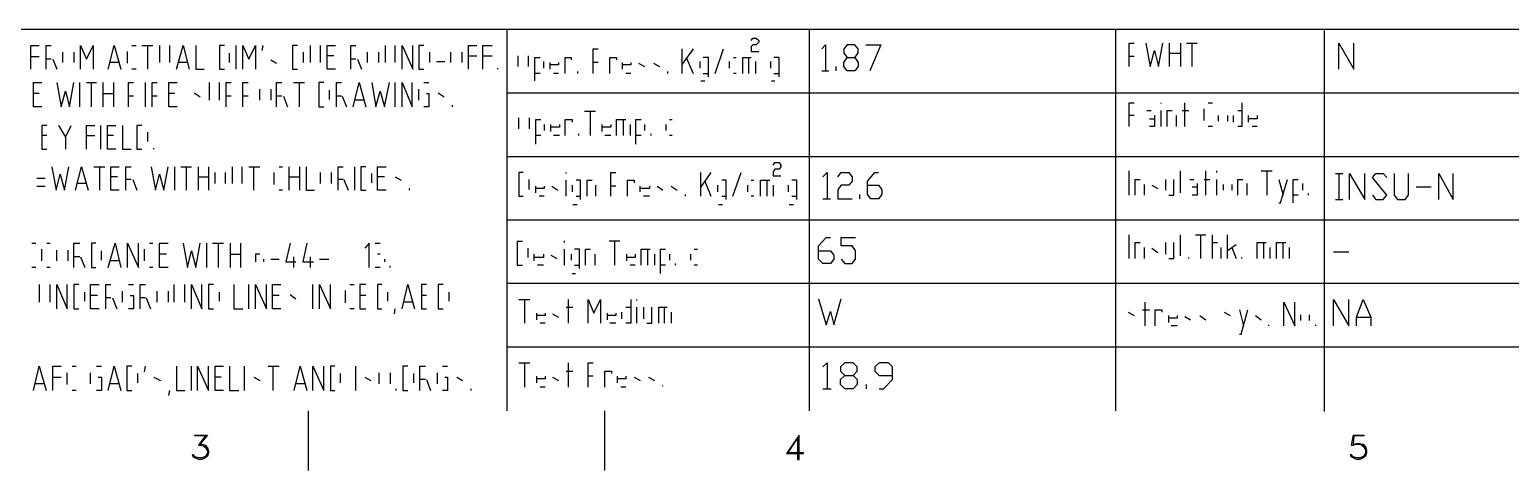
# Model space of a CAD drawing. Header units: millimetres. Extents: x 21 to 1147, y -811 to 126.
# Drawn here: x 250.7 to 461.8, y -811 to -748.1 of the extents above; entities that cross this region are included whole.
import ezdxf

# ---------------------------------------------------------------- set-up
doc = ezdxf.new("R2010")
doc.units = ezdxf.units.MM
doc.layers.add('EDITED_LINES', color=4, linetype='Continuous')

msp = doc.modelspace()

# ---------------------------------------------------------------- linework, layer by layer
at = {"layer": 'EDITED_LINES'}
for p, q in [((1137.28, -748.12), (52.24, -748.12)), ((318.76, -802.48), (318.76, -748.12)), ((353.56, -749.68), (353.8, -749.32)), ((353.8, -749.32), (354.28, -749.32)), ((354.28, -749.32), (354.64, -749.68)), ((361.84, -802.48), (361.84, -748.12)), ((405.52, -802.48), (405.52, -748.12)), ((435.28, -802.6), (435.28, -748.24)), ((250.84, -753.76), (250.84, -750.4)), ((250.84, -750.4), (252.04, -750.4)), ((253, -753.76), (253, -750.4)), ((253, -750.4), (253.72, -750.4)), ((255.4, -752.8), (255.4, -751.36)), ((256.96, -751.36), (256.96, -752.8)), ((257.92, -753.76), (257.92, -750.4)), ((257.92, -750.4), (258.76, -752.32)), ((258.76, -752.32), (259.72, -750.4)), ((259.72, -750.4), (259.72, -753.76)), ((261.88, -753.76), (262.72, -750.4)), ((262.72, -750.4), (263.68, -753.76)), ((264.64, -752.92), (264.64, -751.24)), ((265.24, -750.4), (265.84, -750.4)), ((266.68, -750.4), (268.24, -750.4)), ((267.52, -753.76), (267.52, -750.4)), ((269.2, -750.4), (269.2, -752.8)), ((270.64, -752.8), (270.64, -750.4)), ((271.6, -753.76), (272.56, -750.4)), ((272.56, -750.4), (273.4, -753.76)), ((274.36, -750.4), (274.36, -753.76)), ((278.44, -750.4), (277.72, -750.4)), ((277.72, -750.4), (277.72, -753.76)), ((279.16, -752.8), (279.16, -751.48)), ((280.12, -753.76), (280.12, -750.4)), ((281.08, -753.76), (281.08, -750.4)), ((281.08, -750.4), (281.92, -752.32)), ((281.92, -752.32), (282.88, -750.4)), ((282.88, -750.4), (282.88, -753.76)), ((283.84, -751.12), (283.96, -750.4)), ((288.88, -750.4), (288.16, -750.4)), ((288.16, -750.4), (288.16, -753.76)), ((289.72, -752.8), (289.72, -751.36)), ((290.68, -750.4), (290.68, -752.8)), ((292.12, -752.8), (292.12, -750.4)), ((293.08, -753.76), (293.08, -750.4)), ((293.08, -750.4), (294.28, -750.4)), ((296.44, -753.76), (296.44, -750.4)), ((296.44, -750.4), (297.16, -750.4)), ((298.84, -752.8), (298.84, -751.36)), ((300.4, -751.36), (300.4, -752.8)), ((301.36, -750.4), (301.36, -752.8)), ((302.8, -752.8), (302.8, -750.4)), ((303.76, -753.76), (303.76, -750.4)), ((303.76, -750.4), (305.32, -753.76)), ((305.32, -753.76), (305.32, -750.4)), ((306.88, -750.4), (306.16, -750.4)), ((306.16, -750.4), (306.16, -753.76)), ((307.72, -752.8), (307.72, -751.36)), ((310.72, -752.8), (310.72, -751.36)), ((312.28, -751.36), (312.28, -752.8)), ((313.24, -753.76), (313.24, -750.4)), ((313.24, -750.4), (314.44, -750.4)), ((315.28, -753.76), (315.28, -750.4)), ((315.28, -750.4), (316.6, -750.4)), ((331, -754.36), (331, -750.88)), ((331, -750.88), (331.72, -750.88)), ((343.72, -754.36), (343.72, -750.88)), ((345.28, -750.88), (343.72, -753.04)), ((348.4, -754.36), (349.6, -750.88)), ((353.8, -750.28), (353.56, -750.52)), ((353.56, -750.52), (353.56, -751.24)), ((353.56, -751.24), (354.64, -751.24)), ((354.28, -750.28), (353.8, -750.28)), ((354.64, -749.92), (354.28, -750.28)), ((354.64, -749.68), (354.64, -749.92)), ((363.64, -750.88), (364.12, -750.28)), ((364.12, -750.28), (364.12, -754)), ((367.24, -750.28), (366.76, -750.88)), ((366.76, -750.88), (366.76, -751.48)), ((366.76, -751.48), (367.24, -752.08)), ((368.32, -750.28), (367.24, -750.28)), ((368.8, -750.88), (368.32, -750.28)), ((368.32, -752.08), (368.8, -751.48)), ((368.8, -751.48), (368.8, -750.88)), ((369.88, -750.28), (372.04, -750.28)), ((372.04, -750.28), (370.48, -754)), ((407.44, -753.4), (407.44, -750.04)), ((407.44, -750.04), (408.16, -750.04)), ((409.84, -750.04), (410.44, -753.4)), ((410.44, -753.4), (411.04, -751.12)), ((411.04, -751.12), (411.64, -753.4)), ((411.64, -753.4), (412.24, -750.04)), ((413.2, -753.4), (413.2, -750.04)), ((413.2, -751.48), (414.76, -751.48)), ((414.76, -750.04), (414.76, -753.4)), ((415.6, -750.04), (417.16, -750.04)), ((416.44, -753.4), (416.44, -750.04)), ((437.32, -753.76), (437.32, -750.04)), ((437.32, -750.04), (439.48, -753.76)), ((439.48, -753.76), (439.48, -750.04)), ((250.84, -751.96), (252.04, -751.96)), ((253.72, -752.32), (253, -752.32)), ((253.96, -752.32), (254.56, -753.76)), ((263.44, -752.8), (262.12, -752.8)), ((265.84, -753.76), (265.24, -753.76)), ((273.16, -752.8), (271.84, -752.8)), ((274.36, -753.76), (275.56, -753.76)), ((277.72, -753.76), (278.44, -753.76)), ((285.04, -752.44), (285.88, -752.92)), ((288.16, -753.76), (288.88, -753.76)), ((294.04, -751.84), (293.08, -751.84)), ((294.28, -753.76), (293.08, -753.76)), ((297.16, -752.32), (296.44, -752.32)), ((297.4, -752.32), (298, -753.76)), ((306.16, -753.76), (306.88, -753.76)), ((308.68, -752.68), (309.88, -752.68)), ((313.24, -751.84), (314.44, -751.84)), ((315.28, -751.84), (316.6, -751.84)), ((317.44, -753.76), (317.44, -753.64)), ((320.32, -753.4), (320.32, -751.84)), ((321.76, -751.84), (321.76, -753.4)), ((322.72, -755.44), (322.72, -752.08)), ((322.72, -752.08), (323.44, -752.08)), ((323.92, -752.68), (323.92, -753.64)), ((324.88, -753.76), (324.88, -752.8)), ((326.08, -753.16), (324.88, -753.16)), ((326.08, -752.8), (326.08, -753.16)), ((327.04, -754.36), (327.04, -752.08)), ((327.04, -752.08), (327.88, -752.08)), ((327.88, -752.08), (327.88, -752.44)), ((331.72, -752.8), (331, -752.8)), ((333.4, -754.36), (333.4, -752.08)), ((333.4, -752.08), (334.36, -752.08)), ((334.36, -752.08), (334.36, -752.44)), ((335.2, -753.76), (335.2, -752.8)), ((336.4, -753.16), (335.2, -753.16)), ((336.4, -752.8), (336.4, -753.16)), ((337.48, -752.92), (338.32, -753.4)), ((339.64, -752.92), (340.48, -753.4)), ((344.32, -752.2), (345.28, -754.36)), ((346.24, -752.68), (346.24, -753.64)), ((347.44, -752.08), (346.72, -752.08)), ((347.44, -754.84), (347.44, -752.08)), ((350.44, -753.64), (350.44, -752.68)), ((351.04, -752.08), (351.4, -752.08)), ((352.36, -754.36), (352.36, -752.08)), ((352.36, -752.08), (353.56, -752.08)), ((353.2, -754.36), (353.2, -752.08)), ((354.16, -752.68), (354.16, -754.36)), ((356.32, -752.68), (356.32, -753.64)), ((357.52, -752.08), (356.8, -752.08)), ((357.52, -754.84), (357.52, -752.08)), ((365.68, -754), (365.68, -753.4)), ((366.76, -752.8), (367.24, -752.08)), ((366.76, -753.4), (366.76, -752.8)), ((367.24, -754), (366.76, -753.4)), ((367.24, -752.08), (368.32, -752.08)), ((368.32, -752.08), (368.8, -752.8)), ((368.8, -753.4), (368.32, -754)), ((368.8, -752.8), (368.8, -753.4)), ((408.16, -751.96), (407.44, -751.96)), ((251.2, -759.16), (251.2, -755.68)), ((251.2, -755.68), (252.4, -755.68)), ((254.56, -755.68), (255.16, -759.16)), ((256.36, -759.16), (256.96, -755.68)), ((257.8, -759.16), (257.8, -755.68)), ((258.76, -755.68), (260.2, -755.68)), ((259.48, -759.16), (259.48, -755.68)), ((261.16, -759.16), (261.16, -755.68)), ((262.6, -755.68), (262.6, -759.16)), ((264.76, -759.16), (264.76, -755.68)), ((264.76, -755.68), (265.48, -755.68)), ((267.16, -759.16), (267.16, -755.68)), ((268.12, -759.16), (268.12, -755.68)), ((268.12, -755.68), (268.84, -755.68)), ((270.52, -759.16), (270.52, -755.68)), ((270.52, -755.68), (271.72, -755.68)), ((276.28, -755.68), (276.28, -758.2)), ((277.72, -758.2), (277.72, -755.68)), ((278.68, -759.16), (278.68, -755.68)), ((278.68, -755.68), (279.4, -755.68)), ((281.08, -759.16), (281.08, -755.68)), ((281.08, -755.68), (281.8, -755.68)), ((285.88, -759.16), (285.88, -755.68)), ((285.88, -755.68), (286.6, -755.68)), ((288.28, -755.68), (289.84, -755.68)), ((289.12, -759.16), (289.12, -755.68)), ((292.6, -755.68), (291.88, -755.68)), ((291.88, -755.68), (291.88, -759.16)), ((294.4, -759.16), (294.4, -755.68)), ((294.4, -755.68), (295.12, -755.68)), ((296.8, -759.16), (297.64, -755.68)), ((297.64, -755.68), (298.6, -759.16)), ((299.44, -755.68), (300.04, -759.16)), ((301.24, -759.16), (301.96, -755.68)), ((302.8, -759.16), (302.8, -755.68)), ((303.76, -759.16), (303.76, -755.68)), ((303.76, -755.68), (305.2, -759.16)), ((305.2, -759.16), (305.2, -755.68)), ((306.88, -755.68), (307.6, -755.68)), ((323.44, -754.36), (322.72, -754.36)), ((326.08, -754.36), (325.36, -754.36)), ((328.84, -754.36), (328.84, -754.12)), ((336.4, -754.36), (335.68, -754.36)), ((341.68, -754.36), (341.68, -754.12)), ((346.36, -755.44), (346.96, -755.44)), ((346.72, -754.36), (347.44, -754.36)), ((351.4, -754.36), (351.04, -754.36)), ((356.44, -755.44), (356.92, -755.44)), ((356.8, -754.36), (357.52, -754.36)), ((363.64, -754), (364.6, -754)), ((368.32, -754), (367.24, -754)), ((252.04, -757.24), (251.2, -757.24)), ((255.16, -759.16), (255.76, -756.88)), ((255.76, -756.88), (256.36, -759.16)), ((261.16, -757.24), (262.6, -757.24)), ((265.48, -757.6), (264.76, -757.6)), ((268.84, -757.6), (268.12, -757.6)), ((271.36, -757.24), (270.52, -757.24)), ((274.12, -757.12), (274.96, -757.72)), ((279.4, -757.6), (278.68, -757.6)), ((281.8, -757.6), (281.08, -757.6)), ((283.48, -758.2), (283.48, -756.64)), ((285.04, -756.64), (285.04, -758.2)), ((286.6, -757.6), (285.88, -757.6)), ((286.84, -757.6), (287.44, -759.16)), ((293.44, -758.08), (293.44, -756.76)), ((295.12, -757.6), (294.4, -757.6)), ((295.24, -757.6), (295.84, -759.16)), ((300.04, -759.16), (300.64, -756.88)), ((300.64, -756.88), (301.24, -759.16)), ((306.16, -758.2), (306.16, -756.64)), ((307.24, -757.24), (307.6, -757.24)), ((307.6, -757.24), (307.6, -759.16)), ((308.92, -757.12), (309.76, -757.72)), ((318.76, -757.12), (672.16, -757.12)), ((252.4, -759.16), (251.2, -759.16)), ((271.72, -759.16), (270.52, -759.16)), ((291.88, -759.16), (292.6, -759.16)), ((298.36, -758.2), (297.04, -758.2)), ((307.6, -759.16), (306.88, -759.16)), ((310.96, -759.16), (310.96, -758.92)), ((329.8, -759.76), (331.36, -759.76)), ((330.64, -763.24), (330.64, -759.76)), ((407.44, -761.92), (407.44, -758.56)), ((407.44, -758.56), (408.16, -758.56)), ((409.96, -759.64), (410.56, -759.64)), ((412, -758.68), (412, -758.56)), ((412, -761.92), (412, -759.64)), ((412.84, -761.92), (412.84, -759.64)), ((412.84, -759.64), (413.56, -759.64)), ((415, -759.64), (415.96, -759.64)), ((415.36, -761.92), (415.36, -758.56)), ((418.12, -761.08), (418.12, -759.4)), ((418.72, -758.56), (419.32, -758.56)), ((422.92, -759.64), (423.52, -759.64)), ((423.52, -758.56), (423.52, -761.92)), ((253.12, -761.8), (252.4, -761.8)), ((252.4, -761.8), (252.4, -765.16)), ((254.8, -761.8), (255.76, -763.48)), ((255.76, -763.48), (256.6, -761.8)), ((258.76, -765.16), (258.76, -761.8)), ((258.76, -761.8), (259.96, -761.8)), ((260.8, -765.16), (260.8, -761.8)), ((261.76, -765.16), (261.76, -761.8)), ((261.76, -761.8), (262.96, -761.8)), ((263.92, -761.8), (263.92, -765.16)), ((266.68, -761.8), (265.96, -761.8)), ((265.96, -761.8), (265.96, -765.16)), ((320.44, -762.28), (320.44, -760.72)), ((321.88, -760.72), (321.88, -762.28)), ((322.84, -764.44), (322.84, -760.96)), ((322.84, -760.96), (323.56, -760.96)), ((324.04, -761.68), (324.04, -762.52)), ((325, -762.64), (325, -761.68)), ((326.2, -762.04), (325, -762.04)), ((326.2, -761.68), (326.2, -762.04)), ((327.04, -763.24), (327.04, -760.96)), ((327.04, -760.96), (328, -760.96)), ((328, -760.96), (328, -761.32)), ((332.32, -762.64), (332.32, -761.68)), ((333.52, -762.04), (332.32, -762.04)), ((333.52, -761.68), (333.52, -762.04)), ((334.36, -763.24), (334.36, -760.96)), ((334.36, -760.96), (335.68, -760.96)), ((335.32, -763.24), (335.32, -760.96)), ((336.28, -761.68), (336.28, -763.24)), ((337.12, -764.44), (337.12, -760.96)), ((337.12, -760.96), (337.84, -760.96)), ((338.32, -761.68), (338.32, -762.52)), ((341.44, -762.52), (341.44, -761.68)), ((341.92, -760.96), (342.28, -760.96)), ((408.16, -760.36), (407.44, -760.36)), ((410.32, -760.84), (411.04, -760.84)), ((411.04, -761.92), (410.32, -761.92)), ((411.04, -760.36), (411.04, -761.92)), ((414.16, -760.36), (414.16, -761.92)), ((419.32, -761.92), (418.72, -761.92)), ((420.16, -761.2), (420.16, -760.36)), ((421.48, -760.36), (421.48, -761.2)), ((422.32, -761.32), (422.32, -760.36)), ((423.52, -761.92), (422.92, -761.92)), ((424.48, -761.32), (424.48, -760.36)), ((425.68, -760.84), (424.48, -760.84)), ((425.68, -761.92), (424.96, -761.92)), ((425.68, -760.36), (425.68, -760.84)), ((253.12, -763.24), (252.4, -763.24)), ((255.76, -763.48), (255.76, -765.16)), ((258.76, -763.24), (259.96, -763.24)), ((262.6, -763.24), (261.76, -763.24)), ((267.52, -764.08), (267.52, -762.76)), ((323.56, -763.24), (322.84, -763.24)), ((326.2, -763.24), (325.36, -763.24)), ((328.96, -763.24), (328.96, -763)), ((333.52, -763.24), (332.68, -763.24)), ((337.84, -763.24), (337.12, -763.24)), ((339.28, -763.24), (339.28, -763)), ((342.28, -763.24), (341.92, -763.24)), ((252.4, -765.16), (253.12, -765.16)), ((262.96, -765.16), (261.76, -765.16)), ((263.92, -765.16), (265.12, -765.16)), ((265.96, -765.16), (266.68, -765.16)), ((268.36, -765.16), (268.36, -765.04)), ((318.76, -766.24), (672.16, -766.24)), ((253.84, -767.68), (254.44, -771.04)), ((255.64, -771.04), (256.24, -767.68)), ((257.2, -771.04), (258.04, -767.68)), ((258.04, -767.68), (259, -771.04)), ((259.84, -767.68), (261.4, -767.68)), ((260.68, -771.04), (260.68, -767.68)), ((262.24, -771.04), (262.24, -767.68)), ((262.24, -767.68), (263.44, -767.68)), ((264.4, -771.04), (264.4, -767.68)), ((264.4, -767.68), (265.12, -767.68)), ((268, -767.68), (268.6, -771.04)), ((269.8, -771.04), (270.4, -767.68)), ((271.36, -771.04), (271.36, -767.68)), ((272.2, -767.68), (273.76, -767.68)), ((273.04, -771.04), (273.04, -767.68)), ((274.72, -771.04), (274.72, -767.68)), ((276.16, -767.68), (276.16, -771.04)), ((277.12, -770.08), (277.12, -768.52)), ((278.56, -768.52), (278.56, -770.08)), ((279.52, -767.68), (279.52, -770.08)), ((280.96, -770.08), (280.96, -767.68)), ((281.92, -767.68), (283.48, -767.68)), ((282.64, -771.04), (282.64, -767.68)), ((285.52, -770.2), (285.52, -768.52)), ((286.24, -767.68), (286.72, -767.68)), ((287.68, -771.04), (287.68, -767.68)), ((289.12, -767.68), (289.12, -771.04)), ((290.08, -767.68), (290.08, -771.04)), ((292.12, -770.08), (292.12, -768.52)), ((293.68, -768.52), (293.68, -770.08)), ((294.64, -771.04), (294.64, -767.68)), ((294.64, -767.68), (295.36, -767.68)), ((297.04, -771.04), (297.04, -767.68)), ((298.6, -767.68), (297.88, -767.68)), ((297.88, -767.68), (297.88, -771.04)), ((300.28, -771.04), (300.28, -767.68)), ((300.28, -767.68), (301.48, -767.68)), ((321.04, -768.52), (320.44, -768.52)), ((320.44, -768.52), (320.44, -771.88)), ((327.16, -768.64), (327.16, -768.52)), ((333.52, -771.88), (333.52, -768.52)), ((333.52, -768.52), (334.24, -768.52)), ((346.36, -771.88), (346.36, -768.52)), ((347.8, -768.52), (346.36, -770.56)), ((350.92, -771.88), (352.12, -768.52)), ((356.68, -767.44), (356.92, -767.08)), ((356.92, -768.04), (356.68, -768.4)), ((356.68, -768.4), (356.68, -769)), ((356.92, -767.08), (357.52, -767.08)), ((357.52, -768.04), (356.92, -768.04)), ((357.52, -767.08), (357.76, -767.44)), ((357.76, -767.68), (357.52, -768.04)), ((357.76, -767.44), (357.76, -767.68)), ((363.76, -769.12), (364.36, -768.52)), ((364.36, -768.52), (364.36, -772.24)), ((365.92, -769.12), (366.4, -768.52)), ((366.4, -768.52), (367.48, -768.52)), ((367.48, -768.52), (367.96, -769.12)), ((370.12, -769.72), (371.2, -768.52)), ((371.2, -768.52), (371.68, -768.52)), ((407.44, -771.76), (407.44, -768.28)), ((414.76, -771.4), (414.76, -768.28)), ((418.36, -771.76), (418.36, -768.28)), ((419.92, -768.52), (419.92, -768.28)), ((426.28, -768.28), (427.84, -768.28)), ((427.12, -771.76), (427.12, -768.28)), ((252.88, -769.36), (251.68, -769.36)), ((251.68, -770.44), (252.88, -770.44)), ((254.44, -771.04), (255.04, -768.76)), ((255.04, -768.76), (255.64, -771.04)), ((258.76, -770.08), (257.44, -770.08)), ((263.2, -769.12), (262.24, -769.12)), ((265.12, -769.48), (264.4, -769.48)), ((265.36, -769.48), (265.96, -771.04)), ((268.6, -771.04), (269.2, -768.76)), ((269.2, -768.76), (269.8, -771.04)), ((274.72, -769.12), (276.16, -769.12)), ((287.68, -769.12), (289.12, -769.12)), ((295.36, -769.48), (294.64, -769.48)), ((295.48, -769.48), (296.08, -771.04)), ((299.44, -769.96), (299.44, -768.64)), ((301.24, -769.12), (300.28, -769.12)), ((302.8, -769.12), (303.64, -769.6)), ((321.88, -770.92), (321.88, -769.48)), ((322.84, -771.4), (322.84, -770.44)), ((324.04, -770.44), (324.04, -770.8)), ((325.12, -770.44), (325.96, -771.04)), ((327.16, -771.88), (327.16, -769.6)), ((328, -770.32), (328, -771.28)), ((329.2, -769.6), (328.6, -769.6)), ((329.2, -772.36), (329.2, -769.6)), ((330.16, -771.88), (330.16, -769.6)), ((330.16, -769.6), (330.88, -769.6)), ((331.36, -770.32), (331.36, -771.88)), ((334.24, -770.44), (333.52, -770.44)), ((335.92, -771.88), (335.92, -769.6)), ((335.92, -769.6), (336.88, -769.6)), ((336.88, -769.6), (336.88, -769.96)), ((337.72, -771.28), (337.72, -770.44)), ((339.04, -770.44), (339.04, -770.8)), ((340.12, -770.44), (340.96, -771.04)), ((342.16, -770.44), (343, -771.04)), ((346.96, -769.72), (347.8, -771.88)), ((348.76, -770.32), (348.76, -771.28)), ((349.96, -769.6), (349.36, -769.6)), ((349.96, -772.36), (349.96, -769.6)), ((353.08, -771.28), (353.08, -770.32)), ((353.56, -769.6), (353.92, -769.6)), ((354.88, -771.88), (354.88, -769.6)), ((354.88, -769.6), (356.2, -769.6)), ((355.84, -771.88), (355.84, -769.6)), ((356.68, -769), (357.76, -769)), ((356.68, -770.32), (356.68, -771.88)), ((358.84, -770.32), (358.84, -771.28)), ((360.04, -769.6), (359.32, -769.6)), ((360.04, -772.36), (360.04, -769.6)), ((366.4, -770.32), (365.92, -770.92)), ((367.48, -770.32), (366.4, -770.32)), ((367.96, -769.72), (367.48, -770.32)), ((367.96, -769.12), (367.96, -769.72)), ((370.12, -771.64), (370.12, -769.72)), ((370.12, -770.32), (371.68, -770.32)), ((371.68, -770.32), (372.16, -770.92)), ((408.28, -771.76), (408.28, -769.48)), ((408.28, -769.48), (409, -769.48)), ((409.6, -770.2), (409.6, -771.76)), ((410.68, -770.32), (411.52, -770.8)), ((412.6, -769.48), (412.6, -771.04)), ((413.8, -771.76), (413.8, -769.48)), ((416.08, -769.48), (416.68, -769.48)), ((416.44, -770.56), (417.16, -770.56)), ((417.16, -770.08), (417.16, -771.76)), ((418.12, -769.48), (418.96, -769.48)), ((419.92, -771.76), (419.92, -769.48)), ((420.88, -771.04), (420.88, -770.2)), ((422.08, -770.2), (422.08, -771.04)), ((422.92, -771.76), (422.92, -769.48)), ((422.92, -769.48), (423.64, -769.48)), ((424.24, -770.08), (424.24, -771.76)), ((428.8, -769.48), (429.4, -771.76)), ((429.04, -772.84), (430, -769.48)), ((430.84, -772.84), (430.84, -769.48)), ((430.84, -769.48), (431.56, -769.48)), ((432.16, -770.08), (432.16, -771.04)), ((436.84, -768.64), (437.92, -768.64)), ((437.32, -768.64), (437.32, -772.36)), ((438.88, -772.36), (438.88, -768.64)), ((438.88, -768.64), (441.04, -772.36)), ((441.04, -772.36), (441.04, -768.64)), ((442.12, -769.24), (442.6, -768.64)), ((444.16, -771.76), (442.12, -769.24)), ((442.6, -768.64), (443.68, -768.64)), ((443.68, -768.64), (444.16, -769.24)), ((445.24, -768.64), (445.24, -771.76)), ((447.28, -771.76), (447.28, -768.64)), ((448.36, -770.56), (450.52, -770.56)), ((451.6, -772.36), (451.6, -768.64)), ((451.6, -768.64), (453.64, -772.36)), ((453.64, -772.36), (453.64, -768.64)), ((263.44, -771.04), (262.24, -771.04)), ((286.72, -771.04), (286.24, -771.04)), ((290.08, -771.04), (291.28, -771.04)), ((297.88, -771.04), (298.6, -771.04)), ((301.48, -771.04), (300.28, -771.04)), ((304.84, -771.04), (304.84, -770.8)), ((320.44, -771.88), (321.04, -771.88)), ((324.04, -770.8), (322.84, -770.8)), ((324.04, -771.88), (323.32, -771.88)), ((328.6, -771.88), (329.2, -771.88)), ((339.04, -770.8), (337.72, -770.8)), ((339.04, -771.88), (338.2, -771.88)), ((344.2, -771.88), (344.2, -771.64)), ((349.36, -771.88), (349.96, -771.88)), ((353.92, -771.88), (353.56, -771.88)), ((359.32, -771.88), (360.04, -771.88)), ((363.76, -772.24), (364.84, -772.24)), ((365.92, -770.92), (365.92, -772.24)), ((365.92, -772.24), (367.96, -772.24)), ((369.04, -772.24), (369.04, -771.64)), ((370.6, -772.24), (370.12, -771.64)), ((371.68, -772.24), (370.6, -772.24)), ((372.16, -771.64), (371.68, -772.24)), ((372.16, -770.92), (372.16, -771.64)), ((413.08, -771.76), (413.8, -771.76)), ((417.16, -771.76), (416.44, -771.76)), ((431.56, -771.76), (430.84, -771.76)), ((433, -771.76), (433, -771.52)), ((436.84, -772.36), (437.92, -772.36)), ((442.12, -771.76), (442.6, -772.36)), ((442.6, -772.36), (443.68, -772.36)), ((443.68, -772.36), (444.16, -771.76)), ((445.24, -771.76), (445.72, -772.36)), ((445.72, -772.36), (446.8, -772.36)), ((446.8, -772.36), (447.28, -771.76)), ((328.12, -773.08), (328.72, -773.08)), ((348.88, -773.08), (349.48, -773.08)), ((358.96, -773.08), (359.56, -773.08)), ((428.8, -772.84), (429.04, -772.84)), ((318.76, -775.24), (672.16, -775.24)), ((250.96, -778.6), (251.56, -778.6)), ((253.12, -778.6), (253.6, -778.6)), ((256.96, -782.08), (256.96, -778.6)), ((256.96, -778.6), (257.8, -778.6)), ((260.08, -778.6), (259.48, -778.6)), ((259.48, -778.6), (259.48, -782.08)), ((261.88, -782.08), (262.84, -778.6)), ((262.84, -778.6), (263.68, -782.08)), ((264.64, -782.08), (264.64, -778.6)), ((264.64, -778.6), (266.2, -782.08)), ((266.2, -782.08), (266.2, -778.6)), ((267.76, -778.6), (268.24, -778.6)), ((269.2, -782.08), (269.2, -778.6)), ((269.2, -778.6), (270.4, -778.6)), ((272.56, -778.6), (273.16, -782.08)), ((274.36, -782.08), (274.96, -778.6)), ((275.92, -782.08), (275.92, -778.6)), ((276.76, -778.6), (278.32, -778.6)), ((277.6, -782.08), (277.6, -778.6)), ((279.28, -782.08), (279.28, -778.6)), ((280.72, -778.6), (280.72, -782.08)), ((287.8, -778.6), (287.2, -781.24)), ((290.2, -778.6), (289.6, -781.24)), ((299.08, -778.6), (298.48, -779.32)), ((299.08, -782.08), (299.08, -778.6)), ((299.92, -778.6), (300.64, -778.6)), ((320.92, -778.36), (320.2, -778.36)), ((320.2, -778.36), (320.2, -781.72)), ((326.92, -778.48), (326.92, -778.24)), ((333.28, -778.24), (334.84, -778.24)), ((334.12, -781.72), (334.12, -778.24)), ((363.16, -778.96), (364.24, -777.76)), ((363.16, -780.88), (363.16, -778.96)), ((364.24, -777.76), (364.84, -777.76)), ((366.4, -778.96), (366.4, -777.76)), ((366.4, -777.76), (368.44, -777.76)), ((367.96, -778.96), (366.4, -778.96)), ((368.44, -779.68), (367.96, -778.96)), ((407.44, -780.76), (407.44, -777.4)), ((408.28, -780.76), (408.28, -778.48)), ((408.28, -778.48), (409, -778.48)), ((412.6, -778.48), (412.6, -780.16)), ((413.8, -780.76), (413.8, -778.48)), ((414.76, -780.4), (414.76, -777.4)), ((416.92, -777.4), (418.36, -777.4)), ((417.64, -780.76), (417.64, -777.4)), ((419.32, -780.76), (419.32, -777.4)), ((419.32, -778.48), (420.04, -778.48)), ((421.48, -780.76), (421.48, -777.4)), ((422.68, -778.84), (421.48, -779.68)), ((425.68, -780.76), (425.68, -778.48)), ((425.68, -778.48), (427, -778.48)), ((426.64, -780.76), (426.64, -778.48)), ((428.44, -780.76), (428.44, -778.48)), ((428.44, -778.48), (429.76, -778.48)), ((429.4, -780.76), (429.4, -778.48)), ((252.4, -781.12), (252.4, -779.44)), ((254.56, -781.12), (254.56, -779.56)), ((256.12, -779.56), (256.12, -781.12)), ((257.8, -780.52), (256.96, -780.52)), ((257.92, -780.52), (258.52, -782.08)), ((260.92, -781), (260.92, -779.68)), ((263.44, -781.12), (262.12, -781.12)), ((267.04, -781.12), (267.04, -779.44)), ((270.16, -780.16), (269.2, -780.16)), ((273.16, -782.08), (273.76, -779.68)), ((273.76, -779.68), (274.36, -782.08)), ((279.28, -780.16), (280.72, -780.16)), ((282.88, -780.16), (282.88, -781.24)), ((283.48, -780.16), (282.88, -780.16)), ((284.08, -781.24), (284.08, -780.88)), ((285.04, -780.88), (286.24, -780.88)), ((288.28, -780.52), (288.28, -782.08)), ((290.68, -780.52), (290.68, -782.08)), ((292, -780.88), (293.32, -780.88)), ((300.64, -780.16), (300.28, -780.16)), ((301.24, -780.88), (301.24, -781.24)), ((321.76, -780.64), (321.76, -779.32)), ((322.6, -781.12), (322.6, -780.16)), ((323.92, -780.64), (322.6, -780.64)), ((323.92, -780.16), (323.92, -780.64)), ((325, -780.28), (325.84, -780.76)), ((326.92, -781.72), (326.92, -779.44)), ((327.88, -780.16), (327.88, -781)), ((329.08, -779.44), (328.36, -779.44)), ((329.08, -782.2), (329.08, -779.44)), ((329.92, -781.72), (329.92, -779.44)), ((329.92, -779.44), (330.64, -779.44)), ((331.24, -780.16), (331.24, -781.72)), ((335.8, -781.12), (335.8, -780.16)), ((337, -780.64), (335.8, -780.64)), ((337, -780.16), (337, -780.64)), ((337.84, -781.72), (337.84, -779.44)), ((337.84, -779.44), (339.16, -779.44)), ((338.8, -781.72), (338.8, -779.44)), ((339.76, -780.16), (339.76, -781.72)), ((340.6, -782.92), (340.6, -779.44)), ((340.6, -779.44), (341.32, -779.44)), ((341.92, -780.16), (341.92, -781)), ((344.92, -781), (344.92, -780.16)), ((345.4, -779.44), (345.88, -779.44)), ((363.16, -779.68), (364.84, -779.68)), ((363.76, -781.48), (363.16, -780.88)), ((364.84, -779.68), (365.32, -780.28)), ((365.32, -780.88), (364.84, -781.48)), ((365.32, -780.28), (365.32, -780.88)), ((366.4, -780.88), (366.88, -781.48)), ((367.96, -781.48), (368.44, -780.88)), ((368.44, -780.88), (368.44, -779.68)), ((409.6, -779.2), (409.6, -780.76)), ((410.68, -779.32), (411.52, -779.92)), ((413.08, -780.76), (413.8, -780.76)), ((415.96, -780.76), (415.96, -780.64)), ((420.52, -779.2), (420.52, -780.76)), ((422.08, -779.2), (422.68, -780.76)), ((423.52, -780.76), (423.52, -780.64)), ((427.48, -779.2), (427.48, -780.76)), ((430.24, -779.2), (430.24, -780.76)), ((436.6, -779.8), (438.76, -779.8)), ((251.56, -782.08), (250.96, -782.08)), ((253.6, -782.08), (253.12, -782.08)), ((259.48, -782.08), (260.08, -782.08)), ((268.24, -782.08), (267.76, -782.08)), ((270.4, -782.08), (269.2, -782.08)), ((287.2, -781.24), (288.64, -781.24)), ((289.6, -781.24), (291.16, -781.24)), ((300.64, -782.08), (299.92, -782.08)), ((302.08, -782.08), (302.08, -781.84)), ((320.2, -781.72), (320.92, -781.72)), ((323.92, -781.72), (323.08, -781.72)), ((328, -782.92), (328.48, -782.92)), ((328.36, -781.72), (329.08, -781.72)), ((337, -781.72), (336.28, -781.72)), ((341.32, -781.72), (340.6, -781.72)), ((342.76, -781.72), (342.76, -781.48)), ((345.88, -781.72), (345.4, -781.72)), ((364.84, -781.48), (363.76, -781.48)), ((366.88, -781.48), (367.96, -781.48)), ((252.04, -784.48), (252.04, -787)), ((253.6, -787), (253.6, -784.48)), ((254.56, -787.96), (254.56, -784.48)), ((254.56, -784.48), (256, -787.96)), ((256, -787.96), (256, -784.48)), ((257.68, -784.48), (256.96, -784.48)), ((256.96, -784.48), (256.96, -787.96)), ((259.36, -787.96), (259.36, -784.48)), ((259.36, -784.48), (260.56, -784.48)), ((261.52, -787.96), (261.52, -784.48)), ((261.52, -784.48), (262.24, -784.48)), ((263.92, -787), (263.92, -785.44)), ((264.76, -784.48), (265.48, -784.48)), ((266.44, -787.96), (266.44, -784.48)), ((266.44, -784.48), (267.16, -784.48)), ((268.84, -787), (268.84, -785.44)), ((270.4, -785.44), (270.4, -787)), ((271.24, -784.48), (271.24, -787)), ((272.8, -787), (272.8, -784.48)), ((273.76, -787.96), (273.76, -784.48)), ((273.76, -784.48), (275.2, -787.96)), ((275.2, -787.96), (275.2, -784.48)), ((276.88, -784.48), (276.16, -784.48)), ((276.16, -784.48), (276.16, -787.96)), ((279.76, -784.48), (279.76, -787.96)), ((281.92, -787.96), (281.92, -784.48)), ((282.88, -787.96), (282.88, -784.48)), ((282.88, -784.48), (284.44, -787.96)), ((284.44, -787.96), (284.44, -784.48)), ((285.28, -787.96), (285.28, -784.48)), ((285.28, -784.48), (286.48, -784.48)), ((291.04, -787.96), (291.04, -784.48)), ((292, -787.96), (292, -784.48)), ((292, -784.48), (293.56, -787.96)), ((293.56, -787.96), (293.56, -784.48)), ((295.72, -787.12), (295.72, -785.32)), ((296.32, -784.48), (296.92, -784.48)), ((298.6, -784.48), (297.76, -784.48)), ((297.76, -784.48), (297.76, -787.96)), ((300.88, -784.48), (300.28, -784.48)), ((300.28, -784.48), (300.28, -787.96)), ((303.76, -787.96), (304.6, -784.48)), ((304.6, -784.48), (305.56, -787.96)), ((307.24, -784.48), (306.52, -784.48)), ((306.52, -784.48), (306.52, -787.96)), ((309.64, -784.48), (308.92, -784.48)), ((308.92, -784.48), (308.92, -787.96)), ((491.68, -784.36), (318.76, -784.36)), ((258.52, -786.88), (258.52, -785.56)), ((260.32, -786.04), (259.36, -786.04)), ((262.24, -786.4), (261.52, -786.4)), ((262.48, -786.4), (263.08, -787.96)), ((265, -786.04), (265.48, -786.04)), ((265.48, -786.04), (265.48, -787.96)), ((267.16, -786.4), (266.44, -786.4)), ((267.28, -786.4), (267.88, -787.96)), ((277.72, -786.88), (277.72, -785.56)), ((286.24, -786.04), (285.28, -786.04)), ((287.8, -785.92), (288.64, -786.52)), ((298.6, -786.04), (297.76, -786.04)), ((301.72, -786.88), (301.72, -785.56)), ((305.32, -787), (304, -787)), ((307.24, -786.04), (306.52, -786.04)), ((310.48, -786.88), (310.48, -785.56)), ((320.44, -786.64), (322, -786.64)), ((321.28, -790), (321.28, -786.64)), ((327.52, -790), (327.52, -786.64)), ((330.28, -790), (330.28, -786.64)), ((330.28, -786.64), (331.12, -788.56)), ((331.12, -788.56), (332.08, -786.64)), ((332.08, -786.64), (332.08, -790)), ((336.4, -786.64), (336.4, -790)), ((337.24, -786.76), (337.24, -786.64)), ((363.16, -786.52), (364.24, -790.24)), ((365.32, -790.24), (366.4, -786.52)), ((409.72, -790.36), (409.72, -787)), ((429.52, -790.36), (429.52, -787)), ((429.52, -787), (431.08, -790.36)), ((431.08, -790.36), (431.08, -787)), ((436.6, -790.36), (436.6, -786.64)), ((436.6, -786.64), (438.76, -790.36)), ((438.76, -790.36), (438.76, -786.64)), ((439.84, -789.16), (440.8, -786.64)), ((440.8, -786.64), (441.88, -789.16)), ((256.96, -787.96), (257.68, -787.96)), ((260.56, -787.96), (259.36, -787.96)), ((265.48, -787.96), (264.76, -787.96)), ((276.16, -787.96), (276.88, -787.96)), ((279.76, -787.96), (281.08, -787.96)), ((286.48, -787.96), (285.28, -787.96)), ((296.92, -787.96), (296.32, -787.96)), ((297.76, -787.96), (298.6, -787.96)), ((300.28, -787.96), (300.88, -787.96)), ((302.68, -788.68), (302.8, -787.96)), ((306.52, -787.96), (307.24, -787.96)), ((308.92, -787.96), (309.64, -787.96)), ((322.96, -789.52), (322.96, -788.56)), ((324.16, -788.92), (322.96, -788.92)), ((324.16, -788.56), (324.16, -788.92)), ((325.24, -788.68), (326.08, -789.16)), ((327.16, -787.72), (328.12, -787.72)), ((333.04, -789.52), (333.04, -788.56)), ((334.24, -788.92), (333.04, -788.92)), ((334.24, -788.56), (334.24, -788.92)), ((335.08, -789.4), (335.08, -788.44)), ((335.68, -787.72), (336.4, -787.72)), ((337.24, -790), (337.24, -787.72)), ((338.2, -787.72), (338.2, -789.4)), ((339.4, -790), (339.4, -787.72)), ((340.36, -790), (340.36, -787.72)), ((340.36, -787.72), (341.56, -787.72)), ((341.2, -790), (341.2, -787.72)), ((342.16, -788.44), (342.16, -790)), ((364.24, -790.24), (364.84, -788.32)), ((364.84, -788.32), (365.32, -790.24)), ((407.32, -788.44), (408.16, -788.92)), ((409.36, -788.08), (410.32, -788.08)), ((411.16, -790.36), (411.16, -788.08)), ((411.16, -788.08), (412.12, -788.08)), ((412.12, -788.08), (412.12, -788.44)), ((413.08, -789.88), (413.08, -788.92)), ((414.28, -789.28), (413.08, -789.28)), ((414.28, -788.92), (414.28, -789.28)), ((415.36, -789.04), (416.2, -789.52)), ((417.52, -788.92), (418.36, -789.52)), ((421, -788.44), (421.84, -788.92)), ((423.16, -788.08), (423.76, -790.36)), ((423.4, -791.56), (424.36, -788.08)), ((425.44, -788.92), (426.28, -789.52)), ((431.92, -789.64), (431.92, -788.8)), ((433.12, -788.8), (433.12, -789.64)), ((439.84, -790.36), (439.84, -789.16)), ((439.84, -789.16), (441.88, -789.16)), ((441.88, -789.16), (441.88, -790.36)), ((324.16, -790), (323.44, -790)), ((334.24, -790), (333.4, -790)), ((336.4, -790), (335.68, -790)), ((338.68, -790), (339.4, -790)), ((414.28, -790.36), (413.44, -790.36)), ((423.16, -791.56), (423.4, -791.56)), ((427.36, -790.36), (427.36, -790.24)), ((434.08, -790.36), (434.08, -790.24)), ((318.76, -793.36), (672.16, -793.36)), ((320.44, -795.64), (322, -795.64)), ((321.28, -799.12), (321.28, -795.64)), ((327.52, -799.12), (327.52, -795.64)), ((330.28, -799.12), (330.28, -795.64)), ((330.28, -795.64), (331, -795.64)), ((363.76, -796.24), (364.36, -795.64)), ((364.36, -795.64), (364.36, -799.36)), ((366.88, -795.64), (366.28, -796.24)), ((368.08, -795.64), (366.88, -795.64)), ((368.68, -796.24), (368.08, -795.64)), ((371.8, -795.64), (371.2, -796.24)), ((373.12, -795.64), (371.8, -795.64)), ((373.72, -796.24), (373.12, -795.64)), ((251.2, -799.6), (252.04, -796.12)), ((252.04, -796.12), (253, -799.6)), ((253.96, -799.6), (253.96, -796.12)), ((253.96, -796.12), (255.16, -796.12)), ((253.96, -797.68), (255.16, -797.68)), ((256, -798.76), (256, -797.08)), ((256.72, -796.12), (257.32, -796.12)), ((259.36, -798.64), (259.36, -797.08)), ((260.2, -796.12), (260.92, -796.12)), ((260.44, -797.68), (260.92, -797.68)), ((260.92, -797.68), (260.92, -799.6)), ((261.88, -799.6), (262.72, -796.12)), ((262.72, -796.12), (263.68, -799.6)), ((265.24, -796.12), (264.52, -796.12)), ((264.52, -796.12), (264.52, -799.6)), ((266.08, -798.52), (266.08, -797.2)), ((267.04, -796.96), (267.16, -796.12)), ((268.36, -797.68), (269.32, -798.16)), ((271.6, -796.12), (271.6, -799.6)), ((273.76, -799.6), (273.76, -796.12)), ((274.6, -799.6), (274.6, -796.12)), ((274.6, -796.12), (276.16, -799.6)), ((276.16, -799.6), (276.16, -796.12)), ((277.12, -799.6), (277.12, -796.12)), ((277.12, -796.12), (278.32, -796.12)), ((277.96, -797.68), (277.12, -797.68)), ((279.16, -796.12), (279.16, -799.6)), ((281.32, -799.6), (281.32, -796.12)), ((282.64, -797.68), (283.48, -798.16)), ((284.68, -796.12), (286.24, -796.12)), ((285.4, -799.6), (285.4, -796.12)), ((288.4, -799.6), (289.24, -796.12)), ((289.24, -796.12), (290.2, -799.6)), ((291.04, -799.6), (291.04, -796.12)), ((291.04, -796.12), (292.6, -799.6)), ((292.6, -799.6), (292.6, -796.12)), ((294.16, -796.12), (293.56, -796.12)), ((293.56, -796.12), (293.56, -799.6)), ((295, -798.52), (295, -797.2)), ((297.16, -799.6), (297.16, -796.12)), ((298.48, -797.68), (299.32, -798.16)), ((300.52, -798.64), (300.52, -797.08)), ((302.08, -797.08), (302.08, -798.64)), ((304.6, -796.12), (303.88, -796.12)), ((303.88, -796.12), (303.88, -799.6)), ((305.44, -798.52), (305.44, -797.2)), ((306.28, -799.6), (306.28, -796.12)), ((306.28, -796.12), (307.12, -796.12)), ((307.12, -798.04), (306.28, -798.04)), ((307.24, -798.04), (307.84, -799.6)), ((308.8, -798.64), (308.8, -797.08)), ((309.52, -796.12), (310.24, -796.12)), ((309.88, -797.68), (310.24, -797.68)), ((310.24, -797.68), (310.24, -799.6)), ((311.56, -797.68), (312.4, -798.16)), ((322.96, -798.52), (322.96, -797.56)), ((324.16, -797.92), (322.96, -797.92)), ((324.16, -797.56), (324.16, -797.92)), ((325.24, -797.68), (326.08, -798.16)), ((327.16, -796.84), (328.12, -796.84)), ((331, -797.56), (330.28, -797.56)), ((332.68, -799.12), (332.68, -796.84)), ((332.68, -796.84), (333.64, -796.84)), ((333.64, -796.84), (333.64, -797.2)), ((334.48, -798.52), (334.48, -797.56)), ((335.68, -797.92), (334.48, -797.92)), ((335.68, -797.56), (335.68, -797.92)), ((336.88, -797.68), (337.72, -798.16)), ((338.92, -797.68), (339.76, -798.16)), ((366.28, -796.24), (366.28, -796.84)), ((366.28, -796.84), (366.88, -797.44)), ((366.28, -798.04), (366.88, -797.44)), ((366.28, -798.76), (366.28, -798.04)), ((366.88, -797.44), (368.08, -797.44)), ((368.08, -797.44), (368.68, -796.84)), ((368.08, -797.44), (368.68, -798.04)), ((368.68, -796.84), (368.68, -796.24)), ((368.68, -798.04), (368.68, -798.76)), ((371.2, -796.24), (371.2, -796.84)), ((371.2, -796.84), (371.8, -797.44)), ((371.8, -797.44), (373.72, -797.44)), ((372.4, -799.36), (373.72, -798.04)), ((373.72, -798.04), (373.72, -796.24)), ((252.76, -798.64), (251.44, -798.64)), ((257.32, -799.6), (256.72, -799.6)), ((260.92, -799.6), (260.2, -799.6)), ((263.44, -798.64), (262.12, -798.64)), ((264.52, -799.6), (265.24, -799.6)), ((270.52, -800.32), (270.64, -799.6)), ((271.6, -799.6), (272.8, -799.6)), ((278.32, -799.6), (277.12, -799.6)), ((279.16, -799.6), (280.48, -799.6)), ((289.96, -798.64), (288.64, -798.64)), ((293.56, -799.6), (294.16, -799.6)), ((302.92, -799.6), (302.92, -799.36)), ((303.88, -799.6), (304.6, -799.6)), ((310.24, -799.6), (309.52, -799.6)), ((313.6, -799.6), (313.6, -799.36)), ((324.16, -799.12), (323.44, -799.12)), ((335.68, -799.12), (334.96, -799.12)), ((340.96, -799), (340.96, -798.88)), ((363.76, -799.36), (364.96, -799.36)), ((366.88, -799.36), (366.28, -798.76)), ((368.08, -799.36), (366.88, -799.36)), ((368.68, -798.76), (368.08, -799.36)), ((370, -799.36), (370, -798.76)), ((371.8, -799.36), (372.4, -799.36)), ((290.44, -811), (290.44, -802.48)), ((332.68, -811), (332.68, -802.48)), ((274.24, -806.08), (274.24, -805.96)), ((274.24, -805.96), (276.04, -805.96)), ((275.8, -806.08), (274.24, -806.08)), ((275.8, -805.96), (274.72, -807.4)), ((276.04, -805.96), (274.84, -807.4)), ((360.4, -805.96), (358.6, -808.6)), ((358.72, -808.6), (360.16, -806.44)), ((360.16, -806.44), (360.16, -809.44)), ((360.4, -809.44), (360.4, -805.96)), ((439.36, -805.96), (439.12, -807.4)), ((439.36, -805.96), (440.92, -805.96)), ((439.48, -806.08), (439.36, -807.28)), ((440.92, -806.08), (439.48, -806.08)), ((440.92, -805.96), (440.92, -806.08)), ((274.72, -807.4), (275.2, -807.4)), ((274.84, -807.28), (275.2, -807.28)), ((275.2, -807.28), (275.68, -807.4)), ((275.2, -807.4), (275.68, -807.64)), ((275.32, -807.4), (275.8, -807.76)), ((275.68, -807.4), (276.04, -807.76)), ((275.68, -807.64), (276.04, -808.12)), ((276.04, -808.6), (275.68, -809.08)), ((275.8, -807.76), (276.04, -808.24)), ((276.04, -808.48), (275.8, -808.96)), ((276.04, -807.76), (276.16, -808.24)), ((276.04, -808.24), (276.04, -808.48)), ((276.16, -808.48), (276.04, -808.96)), ((276.16, -808.24), (276.16, -808.48)), ((358.6, -808.6), (361, -808.6)), ((361, -808.48), (358.72, -808.48)), ((361, -808.6), (361, -808.48)), ((439.12, -807.4), (439.36, -807.4)), ((439.36, -807.28), (439.84, -807.16)), ((439.36, -807.4), (439.72, -807.28)), ((439.72, -807.28), (440.32, -807.28)), ((439.84, -807.16), (440.32, -807.16)), ((440.32, -807.16), (440.8, -807.28)), ((440.32, -807.28), (440.8, -807.4)), ((440.44, -807.28), (440.92, -807.64)), ((440.8, -807.28), (441.16, -807.64)), ((440.8, -807.4), (441.16, -807.88)), ((441.16, -808.6), (440.8, -809.08)), ((440.92, -807.64), (441.16, -808.12)), ((441.16, -808.48), (440.92, -808.96)), ((441.16, -807.64), (441.28, -808.12)), ((441.16, -808.12), (441.16, -808.48)), ((441.28, -808.48), (441.16, -808.96)), ((441.28, -808.12), (441.28, -808.48)), ((274, -809.08), (273.88, -808.72)), ((273.88, -808.72), (274, -808.72)), ((274.24, -809.08), (274, -808.72)), ((274.6, -809.2), (274, -808.96)), ((274.24, -809.2), (274, -809.08)), ((274.72, -809.2), (274.24, -809.08)), ((274.72, -809.44), (274.24, -809.2)), ((275.2, -809.2), (274.72, -809.2)), ((275.2, -809.44), (274.72, -809.44)), ((275.68, -809.08), (275.2, -809.2)), ((275.68, -809.2), (275.2, -809.44)), ((275.8, -808.96), (275.32, -809.2)), ((276.04, -808.96), (275.68, -809.2)), ((360.16, -809.44), (360.4, -809.44)), ((439.12, -809.08), (439, -808.72)), ((439, -808.72), (439.12, -808.72)), ((439.36, -809.08), (439.12, -808.72)), ((439.72, -809.2), (439.12, -808.96)), ((439.36, -809.2), (439.12, -809.08)), ((439.84, -809.2), (439.36, -809.08)), ((439.84, -809.44), (439.36, -809.2)), ((440.32, -809.2), (439.84, -809.2)), ((440.32, -809.44), (439.84, -809.44)), ((440.8, -809.08), (440.32, -809.2)), ((440.8, -809.2), (440.32, -809.44)), ((440.92, -808.96), (440.44, -809.2)), ((441.16, -808.96), (440.8, -809.2))]:
    msp.add_line(p, q, dxfattribs=at)

doc.saveas('drawing.dxf')
